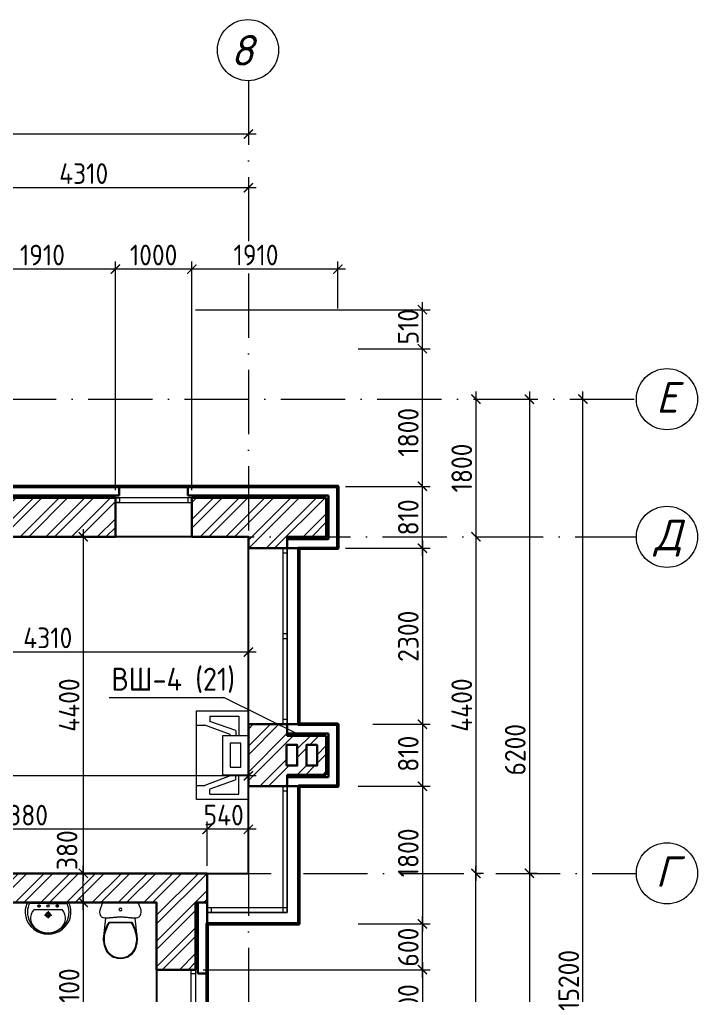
# Model space of a CAD drawing. Header units: millimetres. Extents: x 854812 to 1164625, y 589925 to 823301.
# Drawn here: x 974618 to 983490, y 736265 to 749027 of the extents above; entities that cross this region are included whole.
import ezdxf
from ezdxf.enums import TextEntityAlignment as Align

# ---------------------------------------------------------------- set-up
doc = ezdxf.new("R2010")
doc.units = ezdxf.units.MM
doc.linetypes.add('ACAD_ISO10W100', pattern=[18, 12, -3, 0, -3])
doc.linetypes.add('JIS_08_15', pattern=[17.25, 15, -0.75, 0.75, -0.75])
doc.layers.get('Defpoints').update_dxf_attribs({"color": 40})
for name, color, linetype in [('F-text', 7, 'Continuous'), ('SANTEH', 7, 'Continuous'), ('МЕБЕЛЬ', 42, 'Continuous')]:
    doc.layers.add(name, color=color, linetype=linetype)
for name, color, linetype, lineweight in [('АР_Штрих_материалы', 27, 'Continuous', 9), ('окна', 132, 'Continuous', 18), ('оси', 50, 'JIS_08_15', 9), ('размеры', 215, 'Continuous', 13), ('САНТЕХНИКА', 7, 'Continuous', 15), ('стены', 172, 'Continuous', 30), ('текст', 7, 'Continuous', 13), ('УКАЗАТЕЛЬ', 6, 'Continuous', 13), ('ФАСАД', 7, 'Continuous', 13)]:
    doc.layers.add(name, color=color, linetype=linetype, lineweight=lineweight)
doc.styles.add('GOST 2.304', font='isocpeur.ttf', dxfattribs={"width": 0.9})
doc.styles.add('Isocpeur', font='isocpeui.ttf')
doc.dimstyles.new('1', dxfattribs={"dimscale": 100, "dimtxt": 2.7, "dimasz": 1.2, "dimexe": 1, "dimexo": 1, "dimgap": 0.5, "dimtad": 1, "dimdec": 0, "dimzin": 0, "dimdsep": 46, "dimtxsty": 'GOST 2.304', "dimblk": 'ARCHTICK', "dimcen": 0.09, "dimdle": 1, "dimclrd": 256, "dimclre": 256, "dimclrt": 7, "dimadec": 0, "dimazin": 0, "dimtfac": 1, "dimtdec": 0, "dimtmove": 1, "dimatfit": 3, "dimldrblk": 'ARCHTICK', "dimfxl": 100, "dimtolj": 1, "dimtzin": 0, "dimlwd": 5, "dimlwe": 5, "dimarcsym": 1})

# ---------------------------------------------------------------- blocks, each defined once
blk = doc.blocks.new('_ArchTick')
at = {"color": 0, "linetype": 'ByBlock', "const_width": 0.15}
blk.add_lwpolyline([(-0.5, -0.5), (0.5, 0.5)], dxfattribs=at)
blk = doc.blocks.new('*D16')
at = {"layer": 'Defpoints', "color": 0, "ltscale": 0.1}
for p in [(979242, 742112), (979141, 739812), (979890, 739812)]:
    blk.add_point(p, dxfattribs=at)
at = {"layer": 'размеры', "lineweight": 5, "ltscale": 0.1}
for p, q in [((979342, 742112), (979990, 742112)), ((979890, 742212), (979890, 739712)), ((979241, 739812), (979990, 739812))]:
    blk.add_line(p, q, dxfattribs=at)
at = {"layer": 'размеры', "lineweight": 5, "ltscale": 0.1, "xscale": 120, "yscale": 120, "zscale": 120}
for p, rotation in [((979890, 742112), 90), ((979890, 739812), 270)]:
    blk.add_blockref('_ArchTick', p, dxfattribs=dict(at, rotation=rotation))
at = {"layer": 'размеры', "color": 7, "ltscale": 0.1, "insert": (979705, 740962), "char_height": 270, "attachment_point": 5, "rotation": 90, "style": 'GOST 2.304'}
blk.add_mtext('\\A1;2300', dxfattribs=at)
blk = doc.blocks.new('*D17')
at = {"layer": 'Defpoints', "color": 0, "ltscale": 0.1}
for p in [(976045, 742262), (975453, 737862), (976045, 737862)]:
    blk.add_point(p, dxfattribs=at)
at = {"layer": 'размеры', "lineweight": 5, "ltscale": 0.1}
for p, q in [((975453, 742362), (975453, 737762)), ((975945, 742262), (975353, 742262)), ((975945, 737862), (975353, 737862))]:
    blk.add_line(p, q, dxfattribs=at)
at = {"layer": 'размеры', "lineweight": 5, "ltscale": 0.1, "xscale": 120, "yscale": 120, "zscale": 120}
for p, rotation in [((975453, 742262), 90), ((975453, 737862), 270)]:
    blk.add_blockref('_ArchTick', p, dxfattribs=dict(at, rotation=rotation))
at = {"layer": 'размеры', "color": 7, "ltscale": 0.1, "insert": (975268, 740062), "char_height": 270, "attachment_point": 5, "rotation": 90, "style": 'GOST 2.304'}
blk.add_mtext('\\A1;4400', dxfattribs=at)
blk = doc.blocks.new('*D19')
at = {"layer": 'Defpoints', "color": 0, "ltscale": 0.1}
for p in [(978951, 739002), (978951, 737202), (979890, 737202)]:
    blk.add_point(p, dxfattribs=at)
at = {"layer": 'размеры', "lineweight": 5, "ltscale": 0.1}
for p, q in [((979890, 739102), (979890, 737102)), ((979051, 739002), (979990, 739002)), ((979051, 737202), (979990, 737202))]:
    blk.add_line(p, q, dxfattribs=at)
at = {"layer": 'размеры', "lineweight": 5, "ltscale": 0.1, "xscale": 120, "yscale": 120, "zscale": 120}
for p, rotation in [((979890, 739002), 90), ((979890, 737202), 270)]:
    blk.add_blockref('_ArchTick', p, dxfattribs=dict(at, rotation=rotation))
at = {"layer": 'размеры', "color": 7, "ltscale": 0.1, "insert": (979705, 738130), "char_height": 270, "attachment_point": 5, "rotation": 90, "style": 'GOST 2.304'}
blk.add_mtext('\\A1;1800', dxfattribs=at)
blk = doc.blocks.new('*D20')
at = {"layer": 'Defpoints', "color": 0, "ltscale": 0.1}
for p in [(975453, 737862), (975557, 737862), (975557, 737482)]:
    blk.add_point(p, dxfattribs=at)
at = {"layer": 'размеры', "lineweight": 5, "ltscale": 0.1}
for p, q in [((975453, 737382), (975453, 737962)), ((975457, 737862), (975353, 737862)), ((975457, 737482), (975353, 737482))]:
    blk.add_line(p, q, dxfattribs=at)
at = {"layer": 'размеры', "lineweight": 5, "ltscale": 0.1, "xscale": 120, "yscale": 120, "zscale": 120}
for p, rotation in [((975453, 737862), 90), ((975453, 737482), 270)]:
    blk.add_blockref('_ArchTick', p, dxfattribs=dict(at, rotation=rotation))
at = {"layer": 'размеры', "color": 7, "ltscale": 0.1, "insert": (975241, 738165), "char_height": 270, "attachment_point": 5, "rotation": 90, "style": 'GOST 2.304'}
blk.add_mtext('\\A1;380', dxfattribs=at)
blk = doc.blocks.new('*D21')
at = {"layer": 'Defpoints', "color": 0, "ltscale": 0.1}
for p in [(978951, 744722), (979890, 744722), (978951, 742922)]:
    blk.add_point(p, dxfattribs=at)
at = {"layer": 'размеры', "lineweight": 5, "ltscale": 0.1}
for p, q in [((979890, 742822), (979890, 744822)), ((979051, 744722), (979990, 744722)), ((979051, 742922), (979990, 742922))]:
    blk.add_line(p, q, dxfattribs=at)
at = {"layer": 'размеры', "lineweight": 5, "ltscale": 0.1, "xscale": 120, "yscale": 120, "zscale": 120}
for p, rotation in [((979890, 744722), 90), ((979890, 742922), 270)]:
    blk.add_blockref('_ArchTick', p, dxfattribs=dict(at, rotation=rotation))
at = {"layer": 'размеры', "color": 7, "ltscale": 0.1, "insert": (979705, 743629), "char_height": 270, "attachment_point": 5, "rotation": 90, "style": 'GOST 2.304'}
blk.add_mtext('\\A1;1800', dxfattribs=at)
blk = doc.blocks.new('ок1000')
at = {"layer": 'окна', "ltscale": 0.1}
for p, q in [((961882, 736532), (961882, 735632)), ((962542, 736582), (962542, 735582))]:
    blk.add_line(p, q, dxfattribs=at)
for points in [[(962092, 735582), (962092, 736582), (962032, 736582), (962032, 735582)], [(962092, 736530), (962092, 736582), (962032, 736582), (962032, 736530)], [(962092, 735634), (962092, 735582), (962032, 735582), (962032, 735634)]]:
    blk.add_lwpolyline(points, close=True, dxfattribs=at)
blk = doc.blocks.new('*D29')
at = {"layer": 'Defpoints', "color": 0, "ltscale": 0.1}
for p in [(975420, 737482), (975420, 735382), (975453, 735382)]:
    blk.add_point(p, dxfattribs=at)
at = {"layer": 'размеры', "lineweight": 5, "ltscale": 0.1}
for p, q in [((975453, 737582), (975453, 735282)), ((975520, 737482), (975553, 737482)), ((975520, 735382), (975553, 735382))]:
    blk.add_line(p, q, dxfattribs=at)
at = {"layer": 'размеры', "lineweight": 5, "ltscale": 0.1, "xscale": 120, "yscale": 120, "zscale": 120}
for p, rotation in [((975453, 737482), 90), ((975453, 735382), 270)]:
    blk.add_blockref('_ArchTick', p, dxfattribs=dict(at, rotation=rotation))
at = {"layer": 'размеры', "color": 7, "ltscale": 0.1, "insert": (975268, 736309), "char_height": 270, "attachment_point": 5, "rotation": 90, "style": 'GOST 2.304'}
blk.add_mtext('\\A1;2100', dxfattribs=at)
blk = doc.blocks.new('*D34')
at = {"layer": 'Defpoints', "color": 0, "ltscale": 0.1}
for p in [(980502, 744062), (980502, 742262), (980590, 742262)]:
    blk.add_point(p, dxfattribs=at)
at = {"layer": 'размеры', "lineweight": 5, "ltscale": 0.1}
for p, q in [((980590, 744162), (980590, 742162)), ((980602, 744062), (980690, 744062)), ((980602, 742262), (980690, 742262))]:
    blk.add_line(p, q, dxfattribs=at)
at = {"layer": 'размеры', "lineweight": 5, "ltscale": 0.1, "xscale": 120, "yscale": 120, "zscale": 120}
for p, rotation in [((980590, 744062), 90), ((980590, 742262), 270)]:
    blk.add_blockref('_ArchTick', p, dxfattribs=dict(at, rotation=rotation))
at = {"layer": 'размеры', "color": 7, "ltscale": 0.1, "insert": (980405, 743162), "char_height": 270, "attachment_point": 5, "rotation": 90, "style": 'GOST 2.304'}
blk.add_mtext('\\A1;1800', dxfattribs=at)
blk = doc.blocks.new('*D35')
at = {"layer": 'Defpoints', "color": 0, "ltscale": 0.1}
for p in [(980502, 742262), (980502, 737862), (980590, 737862)]:
    blk.add_point(p, dxfattribs=at)
at = {"layer": 'размеры', "lineweight": 5, "ltscale": 0.1}
for p, q in [((980590, 742362), (980590, 737762)), ((980602, 742262), (980690, 742262)), ((980602, 737862), (980690, 737862))]:
    blk.add_line(p, q, dxfattribs=at)
at = {"layer": 'размеры', "lineweight": 5, "ltscale": 0.1, "xscale": 120, "yscale": 120, "zscale": 120}
for p, rotation in [((980590, 742262), 90), ((980590, 737862), 270)]:
    blk.add_blockref('_ArchTick', p, dxfattribs=dict(at, rotation=rotation))
at = {"layer": 'размеры', "color": 7, "ltscale": 0.1, "insert": (980405, 740062), "char_height": 270, "attachment_point": 5, "rotation": 90, "style": 'GOST 2.304'}
blk.add_mtext('\\A1;4400', dxfattribs=at)
blk = doc.blocks.new('*D36')
at = {"layer": 'Defpoints', "color": 0, "ltscale": 0.1}
for p in [(981202, 737862), (981202, 730662), (981290, 730662)]:
    blk.add_point(p, dxfattribs=at)
at = {"layer": 'размеры', "lineweight": 5, "ltscale": 0.1}
for p, q in [((981290, 737962), (981290, 730562)), ((981302, 737862), (981390, 737862)), ((981302, 730662), (981390, 730662))]:
    blk.add_line(p, q, dxfattribs=at)
at = {"layer": 'размеры', "lineweight": 5, "ltscale": 0.1, "xscale": 120, "yscale": 120, "zscale": 120}
for p, rotation in [((981290, 737862), 90), ((981290, 730662), 270)]:
    blk.add_blockref('_ArchTick', p, dxfattribs=dict(at, rotation=rotation))
at = {"layer": 'размеры', "color": 7, "ltscale": 0.1, "insert": (981105, 734262), "char_height": 270, "attachment_point": 5, "rotation": 90, "style": 'GOST 2.304'}
blk.add_mtext('\\A1;7200', dxfattribs=at)
blk = doc.blocks.new('*D37')
at = {"layer": 'Defpoints', "color": 0, "ltscale": 0.1}
for p in [(981216, 744062), (981216, 737862), (981290, 737862)]:
    blk.add_point(p, dxfattribs=at)
at = {"layer": 'размеры', "lineweight": 5, "ltscale": 0.1}
for p, q in [((981290, 744162), (981290, 737762)), ((981316, 744062), (981390, 744062)), ((981316, 737862), (981390, 737862))]:
    blk.add_line(p, q, dxfattribs=at)
at = {"layer": 'размеры', "lineweight": 5, "ltscale": 0.1, "xscale": 120, "yscale": 120, "zscale": 120}
for p, rotation in [((981290, 744062), 90), ((981290, 737862), 270)]:
    blk.add_blockref('_ArchTick', p, dxfattribs=dict(at, rotation=rotation))
at = {"layer": 'размеры', "color": 7, "ltscale": 0.1, "insert": (981105, 739478), "char_height": 270, "attachment_point": 5, "rotation": 90, "style": 'GOST 2.304'}
blk.add_mtext('\\A1;6200', dxfattribs=at)
blk = doc.blocks.new('*D42')
at = {"layer": 'Defpoints', "color": 0, "ltscale": 0.1}
for p in [(976873, 745762), (978783, 745146), (976873, 742772)]:
    blk.add_point(p, dxfattribs=at)
at = {"layer": 'размеры', "lineweight": 5, "ltscale": 0.1}
for p, q in [((976873, 742872), (976873, 745862)), ((978783, 745246), (978783, 745862)), ((978883, 745762), (976773, 745762))]:
    blk.add_line(p, q, dxfattribs=at)
at = {"layer": 'размеры', "lineweight": 5, "ltscale": 0.1, "xscale": 120, "yscale": 120, "zscale": 120, "rotation": 180}
blk.add_blockref('_ArchTick', (976873, 745762), dxfattribs=at)
at = {"layer": 'размеры', "lineweight": 5, "ltscale": 0.1, "xscale": 120, "yscale": 120, "zscale": 120}
blk.add_blockref('_ArchTick', (978783, 745762), dxfattribs=at)
at = {"layer": 'размеры', "color": 7, "ltscale": 0.1, "insert": (977713, 745947), "char_height": 270, "attachment_point": 5, "style": 'GOST 2.304'}
blk.add_mtext('\\A1;1910', dxfattribs=at)
blk = doc.blocks.new('*D43')
at = {"layer": 'Defpoints', "color": 0, "ltscale": 0.1}
for p in [(975873, 745762), (975873, 742772), (976873, 742772)]:
    blk.add_point(p, dxfattribs=at)
at = {"layer": 'размеры', "lineweight": 5, "ltscale": 0.1}
for p, q in [((975873, 742872), (975873, 745862)), ((976873, 742872), (976873, 745862)), ((976973, 745762), (975773, 745762))]:
    blk.add_line(p, q, dxfattribs=at)
at = {"layer": 'размеры', "lineweight": 5, "ltscale": 0.1, "xscale": 120, "yscale": 120, "zscale": 120, "rotation": 180}
blk.add_blockref('_ArchTick', (975873, 745762), dxfattribs=at)
at = {"layer": 'размеры', "lineweight": 5, "ltscale": 0.1, "xscale": 120, "yscale": 120, "zscale": 120}
blk.add_blockref('_ArchTick', (976873, 745762), dxfattribs=at)
at = {"layer": 'размеры', "color": 7, "ltscale": 0.1, "insert": (976373, 745947), "char_height": 270, "attachment_point": 5, "style": 'GOST 2.304'}
blk.add_mtext('\\A1;1000', dxfattribs=at)
blk = doc.blocks.new('*D57')
at = {"layer": 'Defpoints', "color": 0, "ltscale": 0.1}
for p in [(973303, 742262), (977613, 740962), (973303, 740756)]:
    blk.add_point(p, dxfattribs=at)
at = {"layer": 'размеры', "lineweight": 5, "ltscale": 0.1}
for p, q in [((973303, 742162), (973303, 740656)), ((977613, 740862), (977613, 740656)), ((977713, 740756), (973203, 740756))]:
    blk.add_line(p, q, dxfattribs=at)
at = {"layer": 'размеры', "lineweight": 5, "ltscale": 0.1, "xscale": 120, "yscale": 120, "zscale": 120, "rotation": 180}
blk.add_blockref('_ArchTick', (973303, 740756), dxfattribs=at)
at = {"layer": 'размеры', "lineweight": 5, "ltscale": 0.1, "xscale": 120, "yscale": 120, "zscale": 120}
blk.add_blockref('_ArchTick', (977613, 740756), dxfattribs=at)
at = {"layer": 'размеры', "color": 7, "ltscale": 0.1, "insert": (974988, 740941), "char_height": 270, "attachment_point": 5, "style": 'GOST 2.304'}
blk.add_mtext('\\A1;4310', dxfattribs=at)
blk = doc.blocks.new('*D60')
at = {"layer": 'Defpoints', "color": 0, "ltscale": 0.1}
for p in [(973963, 745762), (973963, 744722), (975873, 742772)]:
    blk.add_point(p, dxfattribs=at)
at = {"layer": 'размеры', "lineweight": 5, "ltscale": 0.1}
for p, q in [((973963, 744822), (973963, 745862)), ((975873, 742872), (975873, 745862)), ((975973, 745762), (973863, 745762))]:
    blk.add_line(p, q, dxfattribs=at)
at = {"layer": 'размеры', "lineweight": 5, "ltscale": 0.1, "xscale": 120, "yscale": 120, "zscale": 120, "rotation": 180}
blk.add_blockref('_ArchTick', (973963, 745762), dxfattribs=at)
at = {"layer": 'размеры', "lineweight": 5, "ltscale": 0.1, "xscale": 120, "yscale": 120, "zscale": 120}
blk.add_blockref('_ArchTick', (975873, 745762), dxfattribs=at)
at = {"layer": 'размеры', "color": 7, "ltscale": 0.1, "insert": (974918, 745947), "char_height": 270, "attachment_point": 5, "style": 'GOST 2.304'}
blk.add_mtext('\\A1;1910', dxfattribs=at)
blk = doc.blocks.new('*D76')
at = {"layer": 'Defpoints', "color": 0}
for p in [(973303, 746850), (973303, 746827), (977613, 746850)]:
    blk.add_point(p, dxfattribs=at)
at = {"layer": 'размеры', "lineweight": 5}
for p, q in [((977713, 746827), (973203, 746827)), ((973303, 746750), (973303, 746727)), ((977613, 746750), (977613, 746727))]:
    blk.add_line(p, q, dxfattribs=at)
at = {"layer": 'размеры', "lineweight": 5, "xscale": 120, "yscale": 120, "zscale": 120, "rotation": 180}
blk.add_blockref('_ArchTick', (973303, 746827), dxfattribs=at)
at = {"layer": 'размеры', "lineweight": 5, "xscale": 120, "yscale": 120, "zscale": 120}
blk.add_blockref('_ArchTick', (977613, 746827), dxfattribs=at)
at = {"layer": 'размеры', "color": 7, "insert": (975458, 747012), "char_height": 270, "attachment_point": 5, "style": 'GOST 2.304'}
blk.add_mtext('\\A1;4310', dxfattribs=at)
blk = doc.blocks.new('*D77')
at = {"layer": 'Defpoints', "color": 0}
for p in [(960443, 747550), (960443, 747527), (977613, 747550)]:
    blk.add_point(p, dxfattribs=at)
at = {"layer": 'размеры', "lineweight": 5}
for p, q in [((977713, 747527), (960343, 747527)), ((960443, 747450), (960443, 747427)), ((977613, 747450), (977613, 747427))]:
    blk.add_line(p, q, dxfattribs=at)
at = {"layer": 'размеры', "lineweight": 5, "xscale": 120, "yscale": 120, "zscale": 120, "rotation": 180}
blk.add_blockref('_ArchTick', (960443, 747527), dxfattribs=at)
at = {"layer": 'размеры', "lineweight": 5, "xscale": 120, "yscale": 120, "zscale": 120}
blk.add_blockref('_ArchTick', (977613, 747527), dxfattribs=at)
at = {"layer": 'размеры', "color": 7, "insert": (968534, 747712), "char_height": 270, "attachment_point": 5, "style": 'GOST 2.304'}
blk.add_mtext('\\A1;17170', dxfattribs=at)
blk = doc.blocks.new('*D84')
at = {"layer": 'Defpoints', "color": 0, "ltscale": 0.1}
for p in [(981990, 744062), (981990, 744062), (981990, 728862)]:
    blk.add_point(p, dxfattribs=at)
at = {"layer": 'ФАСАД', "lineweight": 5, "ltscale": 0.1}
blk.add_line((981990, 728762), (981990, 744162), dxfattribs=at)
at = {"layer": 'ФАСАД', "lineweight": 5, "ltscale": 0.1, "xscale": 120, "yscale": 120, "zscale": 120}
for p, rotation in [((981990, 744062), 90), ((981990, 728862), 270)]:
    blk.add_blockref('_ArchTick', p, dxfattribs=dict(at, rotation=rotation))
at = {"layer": 'ФАСАД', "color": 7, "lineweight": 35, "ltscale": 0.1, "insert": (981805, 736462), "char_height": 270, "attachment_point": 5, "rotation": 90, "style": 'GOST 2.304'}
blk.add_mtext('\\A1;15200', dxfattribs=at)
blk = doc.blocks.new('*D87')
at = {"layer": 'Defpoints', "color": 0, "ltscale": 0.1}
for p in [(980590, 737862), (980590, 737862), (980590, 732462)]:
    blk.add_point(p, dxfattribs=at)
at = {"layer": 'ФАСАД', "lineweight": 5, "ltscale": 0.1}
blk.add_line((980590, 732362), (980590, 737962), dxfattribs=at)
at = {"layer": 'ФАСАД', "lineweight": 5, "ltscale": 0.1, "xscale": 120, "yscale": 120, "zscale": 120}
for p, rotation in [((980590, 737862), 90), ((980590, 732462), 270)]:
    blk.add_blockref('_ArchTick', p, dxfattribs=dict(at, rotation=rotation))
at = {"layer": 'ФАСАД', "color": 7, "lineweight": 35, "ltscale": 0.1, "insert": (980405, 735162), "char_height": 270, "attachment_point": 5, "rotation": 90, "style": 'GOST 2.304'}
blk.add_mtext('\\A1;5400', dxfattribs=at)
blk = doc.blocks.new('*D88')
at = {"layer": 'Defpoints', "color": 0, "ltscale": 0.1}
for p in [(978783, 742922), (979890, 742922), (978783, 742112)]:
    blk.add_point(p, dxfattribs=at)
at = {"layer": 'размеры', "lineweight": 5, "ltscale": 0.1}
for p, q in [((979890, 742012), (979890, 743022)), ((978883, 742922), (979990, 742922)), ((978883, 742112), (979990, 742112))]:
    blk.add_line(p, q, dxfattribs=at)
at = {"layer": 'размеры', "lineweight": 5, "ltscale": 0.1, "xscale": 120, "yscale": 120, "zscale": 120}
for p, rotation in [((979890, 742922), 90), ((979890, 742112), 270)]:
    blk.add_blockref('_ArchTick', p, dxfattribs=dict(at, rotation=rotation))
at = {"layer": 'размеры', "color": 7, "ltscale": 0.1, "insert": (979705, 742517), "char_height": 270, "attachment_point": 5, "rotation": 90, "style": 'GOST 2.304'}
blk.add_mtext('\\A1;810', dxfattribs=at)
blk = doc.blocks.new('*D89')
at = {"layer": 'Defpoints', "color": 0, "ltscale": 0.1}
for p in [(979459, 739812), (979459, 739002), (979890, 739002)]:
    blk.add_point(p, dxfattribs=at)
at = {"layer": 'размеры', "lineweight": 5, "ltscale": 0.1}
for p, q in [((979559, 739812), (979990, 739812)), ((979890, 739912), (979890, 738902)), ((979559, 739002), (979990, 739002))]:
    blk.add_line(p, q, dxfattribs=at)
at = {"layer": 'размеры', "lineweight": 5, "ltscale": 0.1, "xscale": 120, "yscale": 120, "zscale": 120}
for p, rotation in [((979890, 739812), 90), ((979890, 739002), 270)]:
    blk.add_blockref('_ArchTick', p, dxfattribs=dict(at, rotation=rotation))
at = {"layer": 'размеры', "color": 7, "ltscale": 0.1, "insert": (979705, 739426), "char_height": 270, "attachment_point": 5, "rotation": 90, "style": 'GOST 2.304'}
blk.add_mtext('\\A1;810', dxfattribs=at)
blk = doc.blocks.new('*D91')
at = {"layer": 'Defpoints', "color": 0, "ltscale": 0.1}
for p in [(976923, 736602), (976923, 735602), (979890, 735602)]:
    blk.add_point(p, dxfattribs=at)
at = {"layer": 'размеры', "lineweight": 5, "ltscale": 0.1}
for p, q in [((979890, 736702), (979890, 735502)), ((977023, 736602), (979990, 736602)), ((977023, 735602), (979990, 735602))]:
    blk.add_line(p, q, dxfattribs=at)
at = {"layer": 'размеры', "lineweight": 5, "ltscale": 0.1, "xscale": 120, "yscale": 120, "zscale": 120}
for p, rotation in [((979890, 736602), 90), ((979890, 735602), 270)]:
    blk.add_blockref('_ArchTick', p, dxfattribs=dict(at, rotation=rotation))
at = {"layer": 'размеры', "color": 7, "ltscale": 0.1, "insert": (979705, 736102), "char_height": 270, "attachment_point": 5, "rotation": 90, "style": 'GOST 2.304'}
blk.add_mtext('\\A1;1000', dxfattribs=at)
blk = doc.blocks.new('*D92')
at = {"layer": 'Defpoints', "color": 0, "ltscale": 0.1}
for p in [(979274, 737202), (979890, 737202), (976923, 736602)]:
    blk.add_point(p, dxfattribs=at)
at = {"layer": 'размеры', "lineweight": 5, "ltscale": 0.1}
for p, q in [((979890, 736502), (979890, 737302)), ((979374, 737202), (979990, 737202)), ((977023, 736602), (979990, 736602))]:
    blk.add_line(p, q, dxfattribs=at)
at = {"layer": 'размеры', "lineweight": 5, "ltscale": 0.1, "xscale": 120, "yscale": 120, "zscale": 120}
for p, rotation in [((979890, 737202), 90), ((979890, 736602), 270)]:
    blk.add_blockref('_ArchTick', p, dxfattribs=dict(at, rotation=rotation))
at = {"layer": 'размеры', "color": 7, "ltscale": 0.1, "insert": (979705, 736897), "char_height": 270, "attachment_point": 5, "rotation": 90, "style": 'GOST 2.304'}
blk.add_mtext('\\A1;600', dxfattribs=at)
blk = doc.blocks.new('*D110')
at = {"layer": 'Defpoints', "color": 0, "ltscale": 0.1}
for p in [(977073, 738438), (977073, 737862), (977613, 737862)]:
    blk.add_point(p, dxfattribs=at)
at = {"layer": 'размеры', "lineweight": 5, "ltscale": 0.1}
for p, q in [((977073, 737962), (977073, 738538)), ((977613, 737962), (977613, 738538)), ((977713, 738438), (976973, 738438))]:
    blk.add_line(p, q, dxfattribs=at)
at = {"layer": 'размеры', "lineweight": 5, "ltscale": 0.1, "xscale": 120, "yscale": 120, "zscale": 120, "rotation": 180}
blk.add_blockref('_ArchTick', (977073, 738438), dxfattribs=at)
at = {"layer": 'размеры', "lineweight": 5, "ltscale": 0.1, "xscale": 120, "yscale": 120, "zscale": 120}
blk.add_blockref('_ArchTick', (977613, 738438), dxfattribs=at)
at = {"layer": 'размеры', "color": 7, "ltscale": 0.1, "insert": (977290, 738623), "char_height": 270, "attachment_point": 5, "style": 'GOST 2.304'}
blk.add_mtext('\\A1;540', dxfattribs=at)
blk = doc.blocks.new('*D111')
at = {"layer": 'Defpoints', "color": 0, "ltscale": 0.1}
for p in [(969403, 739138), (969403, 738892), (977613, 738562)]:
    blk.add_point(p, dxfattribs=at)
at = {"layer": 'размеры', "lineweight": 5, "ltscale": 0.1}
for p, q in [((969403, 738992), (969403, 739238)), ((977613, 738662), (977613, 739238)), ((977713, 739138), (969303, 739138))]:
    blk.add_line(p, q, dxfattribs=at)
at = {"layer": 'размеры', "lineweight": 5, "ltscale": 0.1, "xscale": 120, "yscale": 120, "zscale": 120, "rotation": 180}
blk.add_blockref('_ArchTick', (969403, 739138), dxfattribs=at)
at = {"layer": 'размеры', "lineweight": 5, "ltscale": 0.1, "xscale": 120, "yscale": 120, "zscale": 120}
blk.add_blockref('_ArchTick', (977613, 739138), dxfattribs=at)
at = {"layer": 'размеры', "color": 7, "ltscale": 0.1, "insert": (973837, 739323), "char_height": 270, "attachment_point": 5, "style": 'GOST 2.304'}
blk.add_mtext('\\A1;8210', dxfattribs=at)
blk = doc.blocks.new('*D120')
at = {"layer": 'Defpoints', "color": 0, "ltscale": 0.1}
for p in [(976820, 745232), (979890, 745232), (979713, 744722)]:
    blk.add_point(p, dxfattribs=at)
at = {"layer": 'размеры', "lineweight": 5, "ltscale": 0.1}
for p, q in [((979890, 744622), (979890, 745332)), ((976920, 745232), (979990, 745232)), ((979813, 744722), (979990, 744722))]:
    blk.add_line(p, q, dxfattribs=at)
at = {"layer": 'размеры', "lineweight": 5, "ltscale": 0.1, "xscale": 120, "yscale": 120, "zscale": 120}
for p, rotation in [((979890, 745232), 90), ((979890, 744722), 270)]:
    blk.add_blockref('_ArchTick', p, dxfattribs=dict(at, rotation=rotation))
at = {"layer": 'размеры', "color": 7, "ltscale": 0.1, "insert": (979705, 745010), "char_height": 270, "attachment_point": 5, "rotation": 90, "style": 'GOST 2.304'}
blk.add_mtext('\\A1;510', dxfattribs=at)
blk = doc.blocks.new('*D219')
at = {"layer": 'Defpoints', "color": 0, "ltscale": 0.1}
for p in [(972193, 738438), (972193, 737862), (977073, 737862)]:
    blk.add_point(p, dxfattribs=at)
at = {"layer": 'размеры', "lineweight": 5, "ltscale": 0.1}
for p, q in [((972193, 737962), (972193, 738538)), ((977073, 737962), (977073, 738538)), ((977173, 738438), (972093, 738438))]:
    blk.add_line(p, q, dxfattribs=at)
at = {"layer": 'размеры', "lineweight": 5, "ltscale": 0.1, "xscale": 120, "yscale": 120, "zscale": 120, "rotation": 180}
blk.add_blockref('_ArchTick', (972193, 738438), dxfattribs=at)
at = {"layer": 'размеры', "lineweight": 5, "ltscale": 0.1, "xscale": 120, "yscale": 120, "zscale": 120}
blk.add_blockref('_ArchTick', (977073, 738438), dxfattribs=at)
at = {"layer": 'размеры', "color": 7, "ltscale": 0.1, "insert": (974633, 738623), "char_height": 270, "attachment_point": 5, "style": 'GOST 2.304'}
blk.add_mtext('\\A1;4880', dxfattribs=at)
blk = doc.blocks.new('s_45')
at = {"layer": 'САНТЕХНИКА', "flags": 128}
for points in [[(188, 0), (206, 189, 0.2888), (180, 256, 0.224419), (71, 257), (0, 229), (0, -229), (71, -257, 0.224419), (180, -256, 0.2888), (206, -189)], [(188, 0), (206, 189, 0.2888), (180, 256, 0.224419), (71, 257), (0, 229), (0, -229), (71, -257, 0.224419), (180, -256, 0.2888), (206, -189)], [(206, -189), (445, -217, -0.122327), (261, -148), (261, 148, -0.122328), (445, 217), (206, 189), (188, 0)], [(206, -189), (445, -217, -0.122327), (261, -148), (261, 148, -0.122328), (445, 217), (206, 189), (188, 0)], [(261, -148, 0.122438), (445, -217, 0.152571), (632, -181, 0.185585), (725, -73, 0.17428), (725, 73, 0.185585), (632, 181, 0.152571), (445, 217, 0.122438), (261, 148)], [(261, -148, 0.122438), (445, -217, 0.152571), (632, -181, 0.185585), (725, -73, 0.17428), (725, 73, 0.185585), (632, 181, 0.152571), (445, 217, 0.122438), (261, 148)], [(261, -136, 0.125396), (446, -207, 0.152532), (628, -173, 0.18559), (715, -70, 0.174364), (715, 70, 0.18559), (628, 173, 0.152531), (446, 207, 0.125396), (261, 136)]]:
    blk.add_lwpolyline(points, format="xyb", close=True, dxfattribs=at)
at = {"layer": 'САНТЕХНИКА'}
blk.add_circle((93, 0), 18.4, dxfattribs=at)
blk = doc.blocks.new('апке55')
at = {"layer": 'САНТЕХНИКА'}
for p, q in [((3655393, 415954), (3654856, 415954)), ((3655124, 415942), (3654894, 415942)), ((3655027, 415907), (3654983, 415907)), ((3655005, 415929), (3655005, 415886)), ((3655124, 415942), (3655355, 415942)), ((3655222, 415908), (3655265, 415908)), ((3655244, 415929), (3655244, 415886)), ((3654939, 415860), (3655306, 415860)), ((3655079, 415789), (3655172, 415789)), ((3655124, 415842), (3655124, 415747))]:
    blk.add_line(p, q, dxfattribs=at)
for centre, major_axis, ratio, start_param, end_param in [((3655124, 415827), (-300, 0), 0.95522, -0.460832, 3.602425), ((3655124, 415826), (-8, -276), 0.976714, 4.368846, 6.313466), ((3654894, 415920), (-15.6, -15.6), 1, 3.922916, 5.188154), ((3655005, 415907), (-15.8, 0), 1, 3.141511, 9.424696), ((3655124, 415907), (-15.8, 0), 1, 3.141511, 9.424696), ((3655244, 415908), (15.8, 0), 1, 0.000544, 6.283729), ((3655355, 415920), (-15.6, -15.6), 1, 2.666486, 3.931724), ((3655123, 415747), (-229, 0), 0.82246, -0.643341, 3.784933), ((3655124, 415791), (-31.9, 0), 1, 3.141539203527855, 9.424724510707442), ((3655124, 415791), (-25.9, 0), 1, 3.141681, 9.424866), ((3655124, 415791), (-19.9, 0), 1, 3.141143221067577, 9.424328528247162)]:
    blk.add_ellipse(centre, major_axis=major_axis, ratio=ratio, start_param=start_param, end_param=end_param, dxfattribs=at)
at = {"layer": 'САНТЕХНИКА', "extrusion": (0, 0, -1)}
blk.add_ellipse((3655124, 415826), major_axis=(8, -276), ratio=0.976714, start_param=4.368846, end_param=6.313466, dxfattribs=at)

msp = doc.modelspace()

# ---------------------------------------------------------------- hatches: boundary and pattern name
at = {"layer": 'АР_Штрих_материалы', "ltscale": 100}
h = msp.add_hatch(dxfattribs=at)
h.set_pattern_fill('ANSI32', color=256, scale=25, style=0)
h.paths.add_polyline_path([(961512.5, 742771.9), (960442.5, 742771.9), (960442.5, 743281.9), (959932.5, 743281.9), (959932.5, 740661.4), (960442.5, 740661.4), (960442.5, 742262.1), (961512.5, 742262.1)])
h.paths.add_polyline_path([(967592.5, 742771.9), (967392.5, 742771.9), (967392.5, 743281.9), (966882.5, 743281.9), (966882.5, 742771.9), (966732.5, 742771.9), (966732.5, 742262), (967592.5, 742262.1)], flags=17)
h.paths.add_polyline_path([(969402.5, 744061.9), (970752.5, 744061.9), (970752.5, 744571.6), (969402.5, 744571.6), (969402.5, 745081.6), (968892.5, 745081.6), (968892.5, 742771.9), (968692.5, 742771.9), (968692.5, 742262.1), (969022.5, 742262.1), (969022.5, 741232.1), (969402.5, 741232.1)])
h.paths.add_polyline_path([(972762.5, 744571.9), (972612.5, 744571.9), (972612.5, 745081.9), (972102.5, 745081.9), (972102.5, 744571.9), (971952.5, 744571.9), (971952.5, 744061.9), (972762.5, 744061.9)])
h.paths.add_polyline_path([(975872.5, 742771.9), (973812.5, 742771.9), (973812.5, 742921.9), (973302.5, 742921.9), (973302.5, 742261.9), (975872.5, 742261.9)])
h.paths.add_polyline_path([(978632.5, 742771.9), (976872.5, 742771.9), (976872.5, 742261.9), (977612.5, 742261.9), (977612.5, 742261.6), (977612.5, 742111.9), (978122.5, 742111.9), (978122.5, 742261.9), (978632.5, 742261.9)])
h.paths.add_polyline_path([(978632.5, 739661.6), (978122.5, 739661.6), (978122.5, 739811.6), (977612.5, 739811.6), (977612.5, 739001.6), (978122.5, 739001.6), (978122.5, 739152), (978632.5, 739152.1)])
h.paths.add_polyline_path([(978112.5, 739541.6), (978252.5, 739541.6), (978252.5, 739272), (978112.5, 739272)], flags=16)
h.paths.add_polyline_path([(978372.5, 739541.6), (978512.5, 739541.6), (978512.5, 739272), (978372.5, 739272)], flags=16)
h.paths.add_polyline_path([(977072.5, 737861.9), (973802.5, 737861.9), (973802.5, 737741.9), (973802.5, 737601.9), (973662.5, 737601.9), (973662.5, 737741.9), (973662.5, 737861.9), (972192.5, 737861.9), (972192.5, 736261.4), (973792.5, 736261.4), (973792.5, 736381.4), (972572.5, 736381.4), (972572.5, 737481.6), (973402.5, 737481.8), (973402.5, 737601.9), (973402.5, 737741.9), (973542.5, 737741.9), (973542.5, 737601.9), (973542.5, 737481.8), (973672.5, 737481.9), (973672.5, 737241.4), (973792.5, 737241.4), (973792.5, 737481.9), (973922.5, 737481.9), (973922.5, 737601.9), (973922.5, 737741.9), (974062.5, 737741.9), (974062.5, 737601.9), (974062.5, 737481.9), (976412.5, 737481.9), (976412.5, 736601.9), (976922.5, 736601.9), (976922.5, 737481.6), (977072.5, 737481.6)])
edge = h.paths.add_edge_path()
edge.add_line((976922.5, 735601.9), (976412.5, 735601.9))
edge.add_line((976412.5, 735601.9), (976412.5, 735381.9))
edge.add_line((976412.5, 735381.9), (973734.9, 735381.9))
edge.add_arc((973671, 735776.7), 400, 260.8044, 279.1956, ccw=False)
edge.add_line((973607.1, 735381.9), (972572.5, 735381.9))
edge.add_line((972572.5, 735381.9), (972572.5, 735451.4))
edge.add_line((972572.5, 735451.4), (972192.5, 735451.4))
edge.add_line((972192.5, 735451.4), (972192.5, 734941.4))
edge.add_line((972192.5, 734941.4), (972572.5, 734941.4))
edge.add_line((972572.5, 734941.4), (972572.5, 735261.9))
edge.add_line((972572.5, 735261.9), (976412.5, 735261.9))
edge.add_line((976412.5, 735261.9), (976412.5, 732542.3))
edge.add_line((976412.5, 732542.3), (976922.5, 732542.3))
edge.add_line((976922.5, 732542.3), (976922.5, 735601.9))
h.paths.add_polyline_path([(964182.5, 739508.9), (964182.2, 739778.9), (964062.2, 739778.9), (964062.2, 739508.9), (963672.5, 739508.9), (963672.5, 739778.9), (964182.2, 739778.9), (964182.2, 739898.9), (963922.2, 739898.9), (963922.2, 740038.9), (964182.5, 740038.9), (964182.5, 742261.9), (965532.5, 742262), (965532.5, 742771.9), (964182.5, 742771.9), (964182.5, 743281.9), (963672.5, 743281.9), (963672.5, 742771.9), (962612.5, 742771.9), (962612.5, 742262.1), (963672.5, 742262.1), (963672.5, 740688.9), (964062.5, 740688.9), (964062.5, 740548.9), (963672.5, 740548.9), (963672.5, 740428.9), (964062.5, 740428.9), (964062.5, 740158.9), (963672.5, 740158.9), (963672.5, 737861.9), (962512.5, 737861.9), (962512.5, 737481.6), (963672.5, 737481.6), (963672.5, 737351.9), (965292.6, 737351.9), (965292.6, 737481.6), (967032.5, 737481.6), (967032.5, 736151.9), (966612.5, 736151.9), (966612.5, 736031.9), (967032.5, 736031.9), (967032.5, 735771.9), (967152.5, 735771.9), (967152.5, 737481.6), (969402.5, 737481.6), (969402.5, 738891.9), (969022.5, 738891.9), (969022.5, 737861.9), (964182.5, 737861.9)])

# ---------------------------------------------------------------- linework, layer by layer
at = {"layer": 'Defpoints', "ltscale": 0.1}
for points in [[(972192.5, 737671.7), (972192.5, 737861.9), (977612.5, 737861.9), (977612.5, 737861.9), (977612.5, 742261.9), (973302.5, 742261.9), (973302.5, 744061.9), (969402.5, 744061.9), (969402.5, 741232.1), (969402.5, 741232.1), (969212.5, 741232.1), (969212.5, 738891.9), (969402.5, 738891.9), (969402.5, 737861.9), (969402.5, 737671.7), (969792.5, 737671.7)], [(973792.5, 737481.9), (976412.5, 737481.9), (976412.5, 735381.9), (972572.5, 735381.9), (972572.5, 736261.4), (973792.5, 736261.4), (973792.5, 736381.4), (972572.5, 736381.4), (972572.5, 737481.6), (973672.5, 737481.9), (973672.5, 737241.4), (973792.5, 737241.4)]]:
    msp.add_lwpolyline(points, close=True, dxfattribs=at)
at = {"layer": 'Defpoints', "color": 1, "lineweight": 50, "ltscale": 0.1}
msp.add_lwpolyline([(973962.5, 742921.9), (978782.5, 742921.9), (978782.5, 742111.9), (978272.5, 742111.6), (978272.5, 739811.6), (978782.5, 739811.6), (978782.5, 739001.6), (978272.5, 739001.6), (978272.5, 737201.6), (977072.5, 737201.6), (977072.5, 729491.6), (976262.5, 729491.6), (976262.5, 730001.6), (972852.5, 730001.6)], dxfattribs=at)
at = {"layer": 'мебель', "color": 7, "lineweight": 15, "ltscale": 0.4}
for p, q in [((976932.1, 739801.3), (977041.6, 739801.3)), ((977375.9, 739675.8), (977041.6, 739801.3)), ((977109.4, 739917.6), (977109.4, 739849.2)), ((977448.9, 739729.7), (977109.4, 739849.2)), ((977375.9, 739675.8), (977375.9, 739662)), ((977448.9, 739729.7), (977448.9, 739662)), ((977375.9, 739137.4), (977041.6, 739011.9)), ((977448.9, 739083.5), (977109.4, 738964)), ((977375.9, 739137.4), (977375.9, 739151.2)), ((977448.9, 739083.5), (977448.9, 739151.2)), ((976932.1, 739011.9), (977041.6, 739011.9)), ((977109.4, 738895.6), (977109.4, 738964))]:
    msp.add_line(p, q, dxfattribs=at)
for points in [[(976932.1, 739801.3), (976932.1, 739987.6), (977612.5, 739987.6), (977612.5, 738825.6), (976932.1, 738825.6), (976932.1, 739011.9)], [(977109.4, 739917.6), (977489.1, 739917.6), (977489.1, 739662)], [(977109.4, 738895.6), (977489.1, 738895.6), (977489.1, 739151.2)]]:
    msp.add_lwpolyline(points, dxfattribs=at)
at = {"layer": 'мебель', "color": 7, "lineweight": 15}
msp.add_lwpolyline([(976932.1, 739011.9), (976932.1, 739801.3)], dxfattribs=at)
at = {"layer": 'мебель', "color": 7, "lineweight": 15, "ltscale": 0.4}
for points in [[(977275.9, 739662), (977275.9, 739151.2), (977612.5, 739151.2), (977612.5, 739662)], [(977375.9, 739562), (977375.9, 739251.2), (977512.5, 739251.2), (977512.5, 739562)]]:
    msp.add_lwpolyline(points, close=True, dxfattribs=at)
at = {"layer": 'окна', "ltscale": 0.1}
for p, q in [((977612.5, 742141.6), (977612.5, 739811.6)), ((978122.5, 742111.6), (978122.5, 739811.6)), ((978272.5, 742111.6), (978272.5, 739811.6)), ((977612.5, 739001.6), (977612.5, 737861.6)), ((978122.5, 739001.6), (978122.5, 737351.6)), ((978272.5, 739001.6), (978272.5, 737201.6)), ((977612.5, 737861.9), (977072.5, 737861.9)), ((978122.5, 737351.6), (977072.5, 737351.6)), ((978272.5, 737201.6), (977072.5, 737201.6))]:
    msp.add_line(p, q, dxfattribs=at)
for points in [[(978062.5, 742051.9), (978122.5, 742051.9), (978122.5, 742111.9), (978062.5, 742111.9)], [(978062.5, 742111.9), (978062.5, 739811.6), (978122.5, 739811.6), (978122.5, 742111.9)], [(978062.5, 740931.7), (978122.5, 740931.7), (978122.5, 740991.7), (978062.5, 740991.7)], [(978062.5, 739811.6), (978122.5, 739811.6), (978122.5, 739871.6), (978062.5, 739871.6)], [(978062.5, 739001.6), (978062.5, 737351.6), (978122.5, 737351.6), (978122.5, 739001.6)], [(978062.5, 739001.6), (978062.5, 738941.6), (978122.5, 738941.6), (978122.5, 739001.6)], [(978122.5, 737411.6), (977072.5, 737411.6), (977072.5, 737351.6), (978122.5, 737351.6)], [(977072.5, 737411.6), (977072.5, 737351.6), (977132.5, 737351.6), (977132.5, 737411.6)], [(978062.5, 737411.6), (978062.5, 737351.6), (978122.5, 737351.6), (978122.5, 737411.6)]]:
    msp.add_lwpolyline(points, close=True, dxfattribs=at)
at = {"layer": 'оси', "color": 7, "linetype": 'ACAD_ISO10W100', "ltscale": 70}
for p, q in [((977612.5, 748226.6), (977612.5, 723436.1)), ((969218.2, 744061.9), (982689.6, 744061.9)), ((968027.5, 742261.9), (982689.6, 742261.9)), ((977072.5, 737861.9), (982689.6, 737861.9))]:
    msp.add_line(p, q, dxfattribs=at)
at = {"layer": 'стены', "ltscale": 0.1}
for p, q in [((975922.5, 742921.9), (973302.5, 742921.9)), ((975922.5, 742921.9), (975922.5, 742801.9)), ((978782.5, 742921.9), (976822.5, 742921.9)), ((976822.5, 742921.9), (976822.5, 742801.9)), ((978782.5, 742921.9), (978782.5, 742111.9)), ((975922.5, 742801.9), (973812.5, 742801.9)), ((975872.5, 742771.9), (973812.5, 742771.9)), ((975872.5, 742771.9), (975872.5, 742261.9)), ((978662.5, 742801.9), (976822.5, 742801.9)), ((978632.5, 742771.9), (976872.5, 742771.9)), ((976872.5, 742771.9), (976872.5, 742261.9)), ((978632.5, 742771.9), (978632.5, 742261.9)), ((978662.5, 742801.9), (978662.5, 742231.9)), ((975872.5, 742261.9), (973302.5, 742261.9)), ((977612.5, 742261.6), (976872.5, 742261.6)), ((977612.5, 742261.6), (977612.5, 742111.9)), ((978632.5, 742261.9), (978122.5, 742261.9)), ((978122.5, 742111.6), (978122.5, 742261.9)), ((978122.5, 742231.9), (978662.5, 742231.9)), ((977612.5, 742111.9), (978782.5, 742111.9)), ((977612.5, 739811.6), (978782.5, 739811.6)), ((977612.5, 739811.6), (977612.5, 739001.6)), ((978122.5, 739811.6), (978122.5, 739661.6)), ((978782.5, 739811.6), (978782.5, 739001.6)), ((978662.5, 739691.6), (978122.5, 739691.6)), ((978662.5, 739691.6), (978662.5, 739121.6)), ((978632.5, 739661.6), (978122.5, 739661.6)), ((978632.5, 739661.6), (978632.5, 739152.1)), ((978632.5, 739152.1), (978122.5, 739152)), ((978122.5, 739002), (978122.5, 739152)), ((978122.5, 739121.6), (978662.5, 739121.6)), ((977612.5, 739001.6), (978782.5, 739001.6)), ((977072.5, 737861.9), (973802.5, 737861.9)), ((977072.5, 737861.9), (977072.5, 736551.9)), ((976412.5, 737481.6), (974062.5, 737481.6)), ((976412.5, 737481.9), (976412.5, 736601.9)), ((977072.5, 737481.6), (976922.5, 737481.6)), ((976922.5, 737481.6), (976922.5, 736601.9)), ((976952.5, 737481.6), (976952.5, 736551.9)), ((976922.5, 736601.9), (976412.5, 736601.9)), ((977072.5, 736551.9), (976952.5, 736551.9))]:
    msp.add_line(p, q, dxfattribs=at)
for points in [[(978112.5, 739272), (978252.5, 739272), (978252.5, 739541.6), (978112.5, 739541.6)], [(978372.5, 739272), (978512.5, 739272), (978512.5, 739541.6), (978372.5, 739541.6)]]:
    msp.add_lwpolyline(points, close=True, dxfattribs=at)
at = {"layer": 'текст', "color": 7}
for centre in [(977607.5, 748626.6), (983089.6, 744061.9), (983089.6, 742261.6), (983089.6, 737861.9)]:
    msp.add_circle(centre, 400, dxfattribs=at)
at = {"layer": 'УКАЗАТЕЛЬ', "ltscale": 75}
for p in [(975791.8, 740159.2), (978305.8, 739661.6)]:
    msp.add_line(p, (977292.3, 740159.2), dxfattribs=at)

# ---------------------------------------------------------------- block references
at = {"layer": 'SANTEH', "xscale": -1, "rotation": 90}
msp.add_blockref('s_45', (975938, 737481.6), dxfattribs=at)
at = {"layer": 'размеры', "rotation": 270}
msp.add_blockref('ок1000', (240290.7, 1704803.9), dxfattribs=at)
at = {"layer": 'размеры', "xscale": -1}
msp.add_blockref('ок1000', (1938954.6, 20), dxfattribs=at)
at = {"layer": 'САНТЕХНИКА', "color": 7, "rotation": 3.936696918065424e-05}
msp.add_blockref('апке55', (-2680131.6, 321524.8), dxfattribs=at)

# ---------------------------------------------------------------- texts
at = {"layer": 'F-text', "linetype": 'Continuous', "style": 'GOST 2.304', "width": 0.9}
msp.add_text('ВШ-4 (21)', height=300, dxfattribs=at).set_placement((975820.5, 740250.7))
at = {"layer": 'текст', "color": 7, "style": 'Isocpeur'}
for s, p in [('8', (977532.4, 748424.2)), ('Е', (983091.8, 743885.5)), ('Д', (983104.8, 742085.2)), ('Г', (983088.7, 737685.5))]:
    msp.add_text(s, height=400, dxfattribs=at).set_placement(p, align=Align.CENTER)

# ---------------------------------------------------------------- dimensions: what is measured, and where the dimension line sits
at = {"layer": 'размеры'}
dim = msp.add_linear_dim(base=(960442.5, 747526.6), p1=(977612.5, 747549.8), p2=(960442.5, 747549.8), angle=180, dimstyle='1', dxfattribs=at)
dim.commit()
dim.dimension.update_dxf_attribs({"geometry": '*D77', "text_midpoint": (968533.5, 747526.6), "dimtype": 160})
dim = msp.add_linear_dim(base=(973302.5, 746826.6), p1=(977612.5, 746849.8), p2=(973302.5, 746849.8), angle=180, dimstyle='1', dxfattribs=at)
dim.commit()
dim.dimension.update_dxf_attribs({"geometry": '*D76', "text_midpoint": (975457.5, 747011.6)})
at = {"layer": 'размеры', "ltscale": 0.1}
for base, p1, p2, angle, picture, middle in [((973962.5, 745761.8), (975872.5, 742771.9), (973962.5, 744721.9), 180, '*D60', (974917.5, 745946.8)), ((975872.5, 745761.8), (976872.5, 742771.9), (975872.5, 742771.9), 180, '*D43', (976372.5, 745946.8)), ((980589.6, 742261.9), (980502.1, 744061.9), (980502.1, 742261.9), 90, '*D34', (980404.6, 743161.9)), ((979889.6, 742921.9), (978782.5, 742111.9), (978782.5, 742921.9), 90, '*D88', (979704.6, 742516.9)), ((980589.6, 737861.6), (980502.1, 742261.9), (980502.1, 737861.6), 90, '*D35', (980404.6, 740061.7)), ((972192.5, 738438.3), (977072.5, 737861.9), (972192.5, 737861.9), 180, '*D219', (974632.5, 738623.3)), ((981289.6, 730661.6), (981202.1, 737861.6), (981202.1, 730661.6), 90, '*D36', (981104.6, 734261.6)), ((979889.6, 735601.9), (976922.5, 736601.9), (976922.5, 735601.9), 270, '*D91', (979704.6, 736101.9))]:
    dim = msp.add_linear_dim(base=base, p1=p1, p2=p2, angle=angle, dimstyle='1', dxfattribs=at)
    dim.commit()
    dim.dimension.update_dxf_attribs({"geometry": picture, "text_midpoint": middle})
for base, p1, p2, angle, picture, middle in [((976872.5, 745761.8), (978782.5, 745146.5), (976872.5, 742771.9), 180, '*D42', (977712.8, 745761.8)), ((979889.6, 745231.9), (979713.4, 744721.9), (976819.6, 745231.9), 90, '*D120', (979889.6, 745010.1)), ((979889.6, 744721.9), (978951.4, 742921.9), (978951.4, 744721.9), 270, '*D21', (979889.6, 743629)), ((981289.6, 737861.6), (981216.3, 744061.9), (981216.3, 737861.6), 90, '*D37', (981289.6, 739478.1)), ((975452.9, 737861.9), (976045.1, 742261.9), (976045.1, 737861.9), 90, '*D17', (975452.9, 740061.9)), ((973302.5, 740756.4), (977612.5, 740961.8), (973302.5, 742261.9), 180, '*D57', (974987.9, 740756.4)), ((979889.6, 739811.9), (979242.3, 742111.9), (979141.2, 739811.9), 90, '*D16', (979889.6, 740961.9)), ((979889.6, 739001.6), (979458.8, 739811.6), (979458.8, 739001.6), 90, '*D89', (979889.6, 739426.4)), ((969402.5, 739138.3), (977612.5, 738561.6), (969402.5, 738891.9), 180, '*D111', (973837.1, 739138.3)), ((979889.6, 737201.6), (978951.4, 739001.6), (978951.4, 737201.6), 90, '*D19', (979889.6, 738130.5)), ((977072.5, 738438.3), (977612.5, 737861.9), (977072.5, 737861.9), 180, '*D110', (977289.6, 738438.3)), ((975452.9, 735381.9), (975420.4, 737481.9), (975420.4, 735381.9), 90, '*D29', (975452.9, 736308.7)), ((979889.6, 737201.6), (976922.5, 736601.9), (979274.3, 737201.6), 90, '*D92', (979889.6, 736896.7))]:
    dim = msp.add_linear_dim(base=base, p1=p1, p2=p2, angle=angle, dimstyle='1', dxfattribs=at)
    dim.commit()
    dim.dimension.update_dxf_attribs({"geometry": picture, "text_midpoint": middle, "dimtype": 160})
dim = msp.add_linear_dim(base=(975452.9, 737861.6), p1=(975556.6, 737481.6), p2=(975556.6, 737861.6), angle=90, dimstyle='1', override={"dimtmove": 2}, dxfattribs=at)
dim.commit()
dim.dimension.update_dxf_attribs({"geometry": '*D20', "text_midpoint": (975241, 738164.6), "dimtype": 160})
at = {"layer": 'ФАСАД', "color": 1, "lineweight": 35, "ltscale": 0.1}
for base, p1, p2, picture, middle in [((981989.6, 744061.9), (981989.6, 728861.6), (981989.6, 744061.9), '*D84', (981804.6, 736461.7)), ((980589.6, 737861.6), (980589.6, 732461.6), (980589.6, 737861.6), '*D87', (980404.6, 735161.6))]:
    dim = msp.add_linear_dim(base=base, p1=p1, p2=p2, angle=90, dimstyle='1', dxfattribs=at)
    dim.commit()
    dim.dimension.update_dxf_attribs({"geometry": picture, "text_midpoint": middle})

doc.saveas('drawing.dxf')
